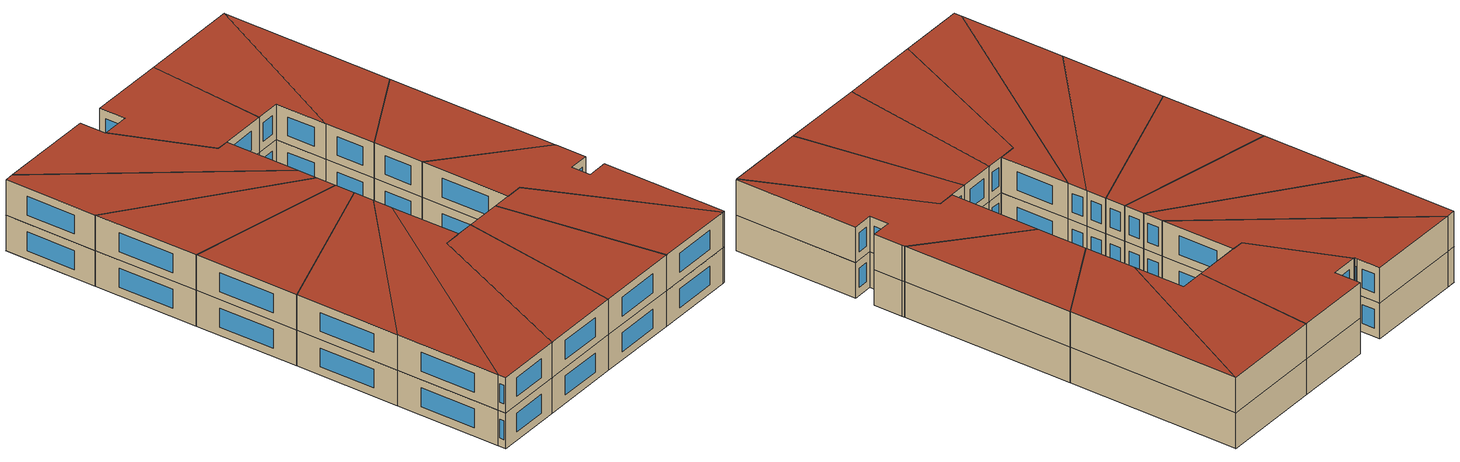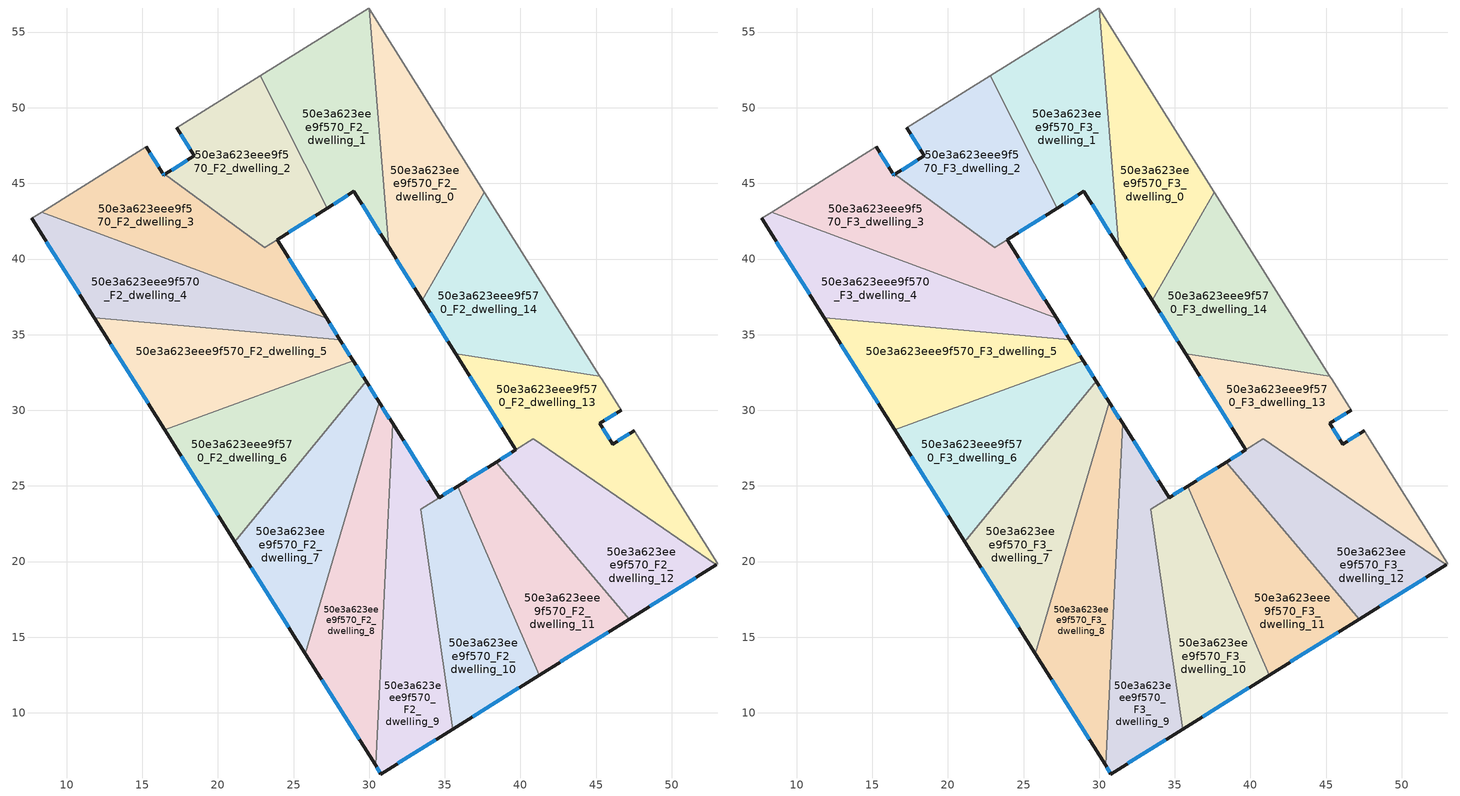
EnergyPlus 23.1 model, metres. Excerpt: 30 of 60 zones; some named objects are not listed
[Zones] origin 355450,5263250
50e3a623eee9f570_F2_dwelling_0
 floor to 50e3a623eee9f570_F1_dwelling_0 (EU_floor_Construction): 29.99,56.55 37.61,44.41 33.5,37.28 31.27,40.82 z6
 wall outside (EU_wall_Construction): 31.27,40.82 33.5,37.28 z6:9
 wall adiabatic (EU_wall_Construction): 37.61,44.41 29.99,56.55 z6:9
 wall to 50e3a623eee9f570_F2_dwelling_1 (EU_wall_Construction): 29.99,56.55 31.27,40.82 z6:9
 wall to 50e3a623eee9f570_F2_dwelling_14 (EU_wall_Construction): 33.5,37.28 37.61,44.41 z6:9
 window (EU_Window_Construction): 31.8,39.99 32.98,38.11 z6.7:8.3
50e3a623eee9f570_F2_dwelling_1
 floor to 50e3a623eee9f570_F1_dwelling_1 (EU_floor_Construction): 29.99,56.55 31.27,40.82 28.99,44.46 27.22,43.36 22.78,52.11 29.96,56.59 z6
 wall outside (EU_wall_Construction): 27.22,43.36 28.99,44.46 31.27,40.82 z6:9
 wall adiabatic (EU_wall_Construction): 29.99,56.55 29.96,56.59 22.78,52.11 z6:9
 wall to 50e3a623eee9f570_F2_dwelling_2 (EU_wall_Construction): 22.78,52.11 27.22,43.36 z6:9
 window (EU_Window_Construction): 29.52,43.61 30.74,41.68 / 27.64,43.62 28.57,44.2 z6.7:8.3
50e3a623eee9f570_F2_dwelling_10
 floor to 50e3a623eee9f570_F1_dwelling_10 (EU_floor_Construction): 35.84,24.99 41.25,12.49 35.51,8.91 33.39,23.46 z6
 wall outside (EU_wall_Construction): 35.51,8.91 41.25,12.49 / 35.84,24.99 34.62,24.23 z6:9
 wall to 50e3a623eee9f570_F2_dwelling_11 (EU_wall_Construction): 41.25,12.49 35.84,24.99 z6:9
 wall to 50e3a623eee9f570_F2_dwelling_9 (EU_wall_Construction): 34.62,24.23 33.39,23.46 35.51,8.91 z6:9
 window (EU_Window_Construction): 36.86,9.75 39.9,11.65 / 35.56,24.81 34.91,24.41 z6.7:8.3
50e3a623eee9f570_F2_dwelling_11
 floor to 50e3a623eee9f570_F1_dwelling_11 (EU_floor_Construction): 38.39,26.58 47.19,16.2 41.25,12.49 35.84,24.99 z6
 wall outside (EU_wall_Construction): 38.39,26.58 35.84,24.99 / 41.25,12.49 47.19,16.2 z6:9
 wall to 50e3a623eee9f570_F2_dwelling_12 (EU_wall_Construction): 47.19,16.2 38.39,26.58 z6:9
 window (EU_Window_Construction): 37.79,26.21 36.44,25.37 / 42.64,13.36 45.79,15.33 z6.7:8.3
50e3a623eee9f570_F2_dwelling_12
 floor to 50e3a623eee9f570_F1_dwelling_12 (EU_floor_Construction): 52.94,19.79 47.19,16.2 38.39,26.58 40.85,28.11 z6
 wall outside (EU_wall_Construction): 47.19,16.2 52.94,19.79 / 39.7,27.4 38.39,26.58 z6:9
 wall to 50e3a623eee9f570_F2_dwelling_13 (EU_wall_Construction): 52.95,19.79 40.85,28.11 39.7,27.4 z6:9
 window (EU_Window_Construction): 48.54,17.04 51.59,18.94 / 39.39,27.2 38.7,26.77 z6.7:8.3
50e3a623eee9f570_F2_dwelling_13
 floor to 50e3a623eee9f570_F1_dwelling_13 (EU_floor_Construction): 46.65,30.01 45.23,29.13 46.09,27.76 47.51,28.65 53.04,19.85 52.95,19.79 40.85,28.11 39.7,27.4 35.72,33.74 45.24,32.26 45.39,32.01 z6
 wall outside (EU_wall_Construction): 35.72,33.74 39.7,27.4 / 47.51,28.65 46.09,27.76 45.23,29.13 46.65,30.01 z6:9
 wall adiabatic (EU_wall_Construction): 46.65,30.01 45.39,32.01 45.24,32.26 / 52.95,19.79 53.04,19.85 47.51,28.65 z6:9
 wall to 50e3a623eee9f570_F2_dwelling_14 (EU_wall_Construction): 45.24,32.26 35.72,33.74 z6:9
 window (EU_Window_Construction): 36.66,32.25 38.77,28.89 / 45.56,29.34 46.32,29.81 / 45.88,28.08 45.43,28.81 / 47.17,28.44 46.42,27.97 z6.7:8.3
50e3a623eee9f570_F2_dwelling_14
 floor to 50e3a623eee9f570_F1_dwelling_14 (EU_floor_Construction): 37.61,44.41 45.24,32.26 35.72,33.74 33.5,37.28 z6
 wall outside (EU_wall_Construction): 33.5,37.28 35.72,33.74 z6:9
 wall adiabatic (EU_wall_Construction): 45.24,32.26 37.61,44.41 z6:9
 window (EU_Window_Construction): 34.02,36.45 35.2,34.57 z6.7:8.3
50e3a623eee9f570_F2_dwelling_2
 floor to 50e3a623eee9f570_F1_dwelling_2 (EU_floor_Construction): 22.78,52.11 27.22,43.36 23.06,40.76 16.48,45.59 18.44,46.81 17.27,48.68 z6
 wall outside (EU_wall_Construction): 17.27,48.68 18.45,46.81 16.48,45.59 / 23.91,41.29 27.22,43.36 z6:9
 wall adiabatic (EU_wall_Construction): 22.78,52.11 17.27,48.68 z6:9
 wall to 50e3a623eee9f570_F2_dwelling_3 (EU_wall_Construction): 16.48,45.59 23.06,40.76 23.91,41.29 z6:9
 window (EU_Window_Construction): 17.98,46.53 16.94,45.88 / 17.55,48.24 18.17,47.25 / 24.69,41.77 26.45,42.87 z6.7:8.3
50e3a623eee9f570_F2_dwelling_3
 floor to 50e3a623eee9f570_F1_dwelling_3 (EU_floor_Construction): 23.91,41.29 27.18,36.07 8.35,43.1 15.25,47.42 16.33,45.7 16.42,45.55 16.48,45.59 23.06,40.76 z6
 wall outside (EU_wall_Construction): 16.48,45.59 16.42,45.55 16.33,45.7 15.25,47.42 / 27.18,36.07 23.91,41.29 z6:9
 wall adiabatic (EU_wall_Construction): 15.25,47.42 8.35,43.1 z6:9
 wall to 50e3a623eee9f570_F2_dwelling_4 (EU_wall_Construction): 8.35,43.1 27.18,36.07 z6:9
 window (EU_Window_Construction): 16.08,46.1 15.5,47.01 / 16.4,45.59 16.35,45.66 / 16.47,45.58 16.44,45.56 / 26.41,37.29 24.68,40.06 z6.7:8.3
50e3a623eee9f570_F2_dwelling_4
 floor to 50e3a623eee9f570_F1_dwelling_4 (EU_floor_Construction): 27.18,36.07 28.06,34.68 11.82,36.11 7.69,42.69 8.35,43.1 z6
 wall outside (EU_wall_Construction): 28.06,34.68 27.18,36.07 / 7.69,42.69 11.82,36.11 z6:9
 wall adiabatic (EU_wall_Construction): 8.35,43.1 7.69,42.69 z6:9
 wall to 50e3a623eee9f570_F2_dwelling_5 (EU_wall_Construction): 11.82,36.11 28.06,34.68 z6:9
 window (EU_Window_Construction): 27.85,35 27.39,35.74 / 8.66,41.14 10.85,37.66 z6.7:8.3
50e3a623eee9f570_F2_dwelling_5
 floor to 50e3a623eee9f570_F1_dwelling_5 (EU_floor_Construction): 28.06,34.68 28.93,33.29 16.47,28.71 11.82,36.11 z6
 wall outside (EU_wall_Construction): 28.93,33.29 28.06,34.68 / 11.82,36.11 16.47,28.71 z6:9
 wall to 50e3a623eee9f570_F2_dwelling_6 (EU_wall_Construction): 16.47,28.71 28.93,33.29 z6:9
 window (EU_Window_Construction): 28.73,33.62 28.26,34.35 / 12.91,34.37 15.38,30.45 z6.7:8.3
50e3a623eee9f570_F2_dwelling_6
 floor to 50e3a623eee9f570_F1_dwelling_6 (EU_floor_Construction): 28.93,33.29 29.8,31.9 21.12,21.32 16.47,28.71 z6
 wall outside (EU_wall_Construction): 29.8,31.9 28.93,33.29 / 16.47,28.71 21.12,21.32 z6:9
 wall to 50e3a623eee9f570_F2_dwelling_7 (EU_wall_Construction): 21.12,21.32 29.8,31.9 z6:9
 window (EU_Window_Construction): 29.6,32.23 29.13,32.96 / 17.56,26.98 20.03,23.05 z6.7:8.3
50e3a623eee9f570_F2_dwelling_7
 floor to 50e3a623eee9f570_F1_dwelling_7 (EU_floor_Construction): 29.8,31.9 30.67,30.52 25.77,13.92 21.12,21.32 z6
 wall outside (EU_wall_Construction): 30.67,30.52 29.8,31.9 / 21.12,21.32 25.77,13.92 z6:9
 wall to 50e3a623eee9f570_F2_dwelling_8 (EU_wall_Construction): 25.77,13.92 30.67,30.52 z6:9
 window (EU_Window_Construction): 30.47,30.84 30.01,31.58 / 22.21,19.58 24.68,15.65 z6.7:8.3
50e3a623eee9f570_F2_dwelling_8
 floor to 50e3a623eee9f570_F1_dwelling_8 (EU_floor_Construction): 30.67,30.52 31.54,29.13 30.42,6.52 25.77,13.92 z6
 wall outside (EU_wall_Construction): 31.54,29.13 30.67,30.52 / 25.77,13.92 30.42,6.52 z6:9
 wall to 50e3a623eee9f570_F2_dwelling_9 (EU_wall_Construction): 30.42,6.52 31.54,29.13 z6:9
 window (EU_Window_Construction): 31.34,29.45 30.88,30.19 / 26.86,12.18 29.33,8.26 z6.7:8.3
50e3a623eee9f570_F2_dwelling_9
 floor to 50e3a623eee9f570_F1_dwelling_9 (EU_floor_Construction): 31.54,29.13 34.62,24.23 33.39,23.46 35.51,8.91 30.77,5.96 30.42,6.52 z6
 wall outside (EU_wall_Construction): 34.62,24.23 31.54,29.13 / 30.42,6.52 30.77,5.96 35.51,8.91 z6:9
 window (EU_Window_Construction): 33.9,25.38 32.27,27.98 / 31.89,6.65 34.4,8.22 / 30.5,6.39 30.69,6.09 z6.7:8.3
50e3a623eee9f570_F3_dwelling_0
 floor to 50e3a623eee9f570_F2_dwelling_0 (EU_floor_Construction): 29.99,56.55 37.61,44.41 33.5,37.28 31.27,40.82 z9
 wall outside (EU_wall_Construction): 31.27,40.82 33.5,37.28 z9:12
 wall adiabatic (EU_wall_Construction): 37.61,44.41 29.99,56.55 z9:12
 wall to 50e3a623eee9f570_F3_dwelling_1 (EU_wall_Construction): 29.99,56.55 31.27,40.82 z9:12
 wall to 50e3a623eee9f570_F3_dwelling_14 (EU_wall_Construction): 33.5,37.28 37.61,44.41 z9:12
 window (EU_Window_Construction): 31.8,39.99 32.98,38.11 z9.7:11.3
 roof outside (EU_roof_Construction): 33.5,37.28 37.61,44.41 29.99,56.55 31.27,40.82 z12
50e3a623eee9f570_F3_dwelling_1
 floor to 50e3a623eee9f570_F2_dwelling_1 (EU_floor_Construction): 29.99,56.55 31.27,40.82 28.99,44.46 27.22,43.36 22.78,52.11 29.96,56.59 z9
 wall outside (EU_wall_Construction): 27.22,43.36 28.99,44.46 31.27,40.82 z9:12
 wall adiabatic (EU_wall_Construction): 29.99,56.55 29.96,56.59 22.78,52.11 z9:12
 wall to 50e3a623eee9f570_F3_dwelling_2 (EU_wall_Construction): 22.78,52.11 27.22,43.36 z9:12
 window (EU_Window_Construction): 29.52,43.61 30.74,41.68 / 27.64,43.62 28.57,44.2 z9.7:11.3
 roof outside (EU_roof_Construction): 31.27,40.82 29.99,56.55 29.96,56.59 22.78,52.11 27.22,43.36 28.99,44.46 z12
50e3a623eee9f570_F3_dwelling_10
 floor to 50e3a623eee9f570_F2_dwelling_10 (EU_floor_Construction): 35.84,24.99 41.25,12.49 35.51,8.91 33.39,23.46 z9
 wall outside (EU_wall_Construction): 35.51,8.91 41.25,12.49 / 35.84,24.99 34.62,24.23 z9:12
 wall to 50e3a623eee9f570_F3_dwelling_11 (EU_wall_Construction): 41.25,12.49 35.84,24.99 z9:12
 wall to 50e3a623eee9f570_F3_dwelling_9 (EU_wall_Construction): 34.62,24.23 33.39,23.46 35.51,8.91 z9:12
 window (EU_Window_Construction): 36.86,9.75 39.9,11.65 / 35.56,24.81 34.91,24.41 z9.7:11.3
 roof outside (EU_roof_Construction): 41.25,12.49 35.84,24.99 33.39,23.46 35.51,8.91 z12
50e3a623eee9f570_F3_dwelling_11
 floor to 50e3a623eee9f570_F2_dwelling_11 (EU_floor_Construction): 38.39,26.58 47.19,16.2 41.25,12.49 35.84,24.99 z9
 wall outside (EU_wall_Construction): 38.39,26.58 35.84,24.99 / 41.25,12.49 47.19,16.2 z9:12
 wall to 50e3a623eee9f570_F3_dwelling_12 (EU_wall_Construction): 47.19,16.2 38.39,26.58 z9:12
 window (EU_Window_Construction): 37.79,26.21 36.44,25.37 / 42.64,13.36 45.79,15.33 z9.7:11.3
 roof outside (EU_roof_Construction): 47.19,16.2 38.39,26.58 35.84,24.99 41.25,12.49 z12
50e3a623eee9f570_F3_dwelling_12
 floor to 50e3a623eee9f570_F2_dwelling_12 (EU_floor_Construction): 52.94,19.79 47.19,16.2 38.39,26.58 40.85,28.11 z9
 wall outside (EU_wall_Construction): 47.19,16.2 52.94,19.79 / 39.7,27.4 38.39,26.58 z9:12
 wall to 50e3a623eee9f570_F3_dwelling_13 (EU_wall_Construction): 52.95,19.79 40.85,28.11 39.7,27.4 z9:12
 window (EU_Window_Construction): 48.54,17.04 51.59,18.94 / 39.39,27.2 38.7,26.77 z9.7:11.3
 roof outside (EU_roof_Construction): 52.94,19.79 40.85,28.11 38.39,26.58 47.19,16.2 z12
50e3a623eee9f570_F3_dwelling_13
 floor to 50e3a623eee9f570_F2_dwelling_13 (EU_floor_Construction): 46.65,30.01 45.23,29.13 46.09,27.76 47.51,28.65 53.04,19.85 52.95,19.79 40.85,28.11 39.7,27.4 35.72,33.74 45.24,32.26 45.39,32.01 z9
 wall outside (EU_wall_Construction): 35.72,33.74 39.7,27.4 / 47.51,28.65 46.09,27.76 45.23,29.13 46.65,30.01 z9:12
 wall adiabatic (EU_wall_Construction): 46.65,30.01 45.39,32.01 45.24,32.26 / 52.95,19.79 53.04,19.85 47.51,28.65 z9:12
 wall to 50e3a623eee9f570_F3_dwelling_14 (EU_wall_Construction): 45.24,32.26 35.72,33.74 z9:12
 window (EU_Window_Construction): 36.66,32.25 38.77,28.89 / 45.56,29.34 46.32,29.81 / 45.88,28.08 45.43,28.81 / 47.17,28.44 46.42,27.97 z9.7:11.3
 roof outside (EU_roof_Construction): 53.04,19.85 47.51,28.65 46.09,27.76 45.23,29.13 46.65,30.01 45.39,32.01 45.24,32.26 35.72,33.74 39.7,27.4 40.85,28.11 52.95,19.79 z12
50e3a623eee9f570_F3_dwelling_14
 floor to 50e3a623eee9f570_F2_dwelling_14 (EU_floor_Construction): 37.61,44.41 45.24,32.26 35.72,33.74 33.5,37.28 z9
 wall outside (EU_wall_Construction): 33.5,37.28 35.72,33.74 z9:12
 wall adiabatic (EU_wall_Construction): 45.24,32.26 37.61,44.41 z9:12
 window (EU_Window_Construction): 34.02,36.45 35.2,34.57 z9.7:11.3
 roof outside (EU_roof_Construction): 45.24,32.26 37.61,44.41 33.5,37.28 35.72,33.74 z12
50e3a623eee9f570_F3_dwelling_2
 floor to 50e3a623eee9f570_F2_dwelling_2 (EU_floor_Construction): 22.78,52.11 27.22,43.36 23.06,40.76 16.48,45.59 18.44,46.81 17.27,48.68 z9
 wall outside (EU_wall_Construction): 17.27,48.68 18.45,46.81 16.48,45.59 / 23.91,41.29 27.22,43.36 z9:12
 wall adiabatic (EU_wall_Construction): 22.78,52.11 17.27,48.68 z9:12
 wall to 50e3a623eee9f570_F3_dwelling_3 (EU_wall_Construction): 16.48,45.59 23.06,40.76 23.91,41.29 z9:12
 window (EU_Window_Construction): 17.98,46.53 16.94,45.88 / 17.55,48.24 18.17,47.25 / 24.69,41.77 26.45,42.87 z9.7:11.3
 roof outside (EU_roof_Construction): 27.22,43.36 22.78,52.11 17.27,48.68 18.45,46.81 16.48,45.59 23.06,40.76 z12
50e3a623eee9f570_F3_dwelling_3
 floor to 50e3a623eee9f570_F2_dwelling_3 (EU_floor_Construction): 23.91,41.29 27.18,36.07 8.35,43.1 15.25,47.42 16.33,45.7 16.42,45.55 16.48,45.59 23.06,40.76 z9
 wall outside (EU_wall_Construction): 16.48,45.59 16.42,45.55 16.33,45.7 15.25,47.42 / 27.18,36.07 23.91,41.29 z9:12
 wall adiabatic (EU_wall_Construction): 15.25,47.42 8.35,43.1 z9:12
 wall to 50e3a623eee9f570_F3_dwelling_4 (EU_wall_Construction): 8.35,43.1 27.18,36.07 z9:12
 window (EU_Window_Construction): 16.08,46.1 15.5,47.01 / 16.4,45.59 16.35,45.66 / 16.47,45.58 16.44,45.56 / 26.41,37.29 24.68,40.06 z9.7:11.3
 roof outside (EU_roof_Construction): 27.18,36.07 23.91,41.29 23.06,40.76 16.48,45.59 16.42,45.55 16.33,45.7 15.25,47.42 8.35,43.1 z12
50e3a623eee9f570_F3_dwelling_4
 floor to 50e3a623eee9f570_F2_dwelling_4 (EU_floor_Construction): 27.18,36.07 28.06,34.68 11.82,36.11 7.69,42.69 8.35,43.1 z9
 wall outside (EU_wall_Construction): 28.06,34.68 27.18,36.07 / 7.69,42.69 11.82,36.11 z9:12
 wall adiabatic (EU_wall_Construction): 8.35,43.1 7.69,42.69 z9:12
 wall to 50e3a623eee9f570_F3_dwelling_5 (EU_wall_Construction): 11.82,36.11 28.06,34.68 z9:12
 window (EU_Window_Construction): 27.85,35 27.39,35.74 / 8.66,41.14 10.85,37.66 z9.7:11.3
 roof outside (EU_roof_Construction): 28.06,34.68 27.18,36.07 8.35,43.1 7.69,42.69 11.82,36.11 z12
50e3a623eee9f570_F3_dwelling_5
 floor to 50e3a623eee9f570_F2_dwelling_5 (EU_floor_Construction): 28.06,34.68 28.93,33.29 16.47,28.71 11.82,36.11 z9
 wall outside (EU_wall_Construction): 28.93,33.29 28.06,34.68 / 11.82,36.11 16.47,28.71 z9:12
 wall to 50e3a623eee9f570_F3_dwelling_6 (EU_wall_Construction): 16.47,28.71 28.93,33.29 z9:12
 window (EU_Window_Construction): 28.73,33.62 28.26,34.35 / 12.91,34.37 15.38,30.45 z9.7:11.3
 roof outside (EU_roof_Construction): 28.93,33.29 28.06,34.68 11.82,36.11 16.47,28.71 z12
50e3a623eee9f570_F3_dwelling_6
 floor to 50e3a623eee9f570_F2_dwelling_6 (EU_floor_Construction): 28.93,33.29 29.8,31.9 21.12,21.32 16.47,28.71 z9
 wall outside (EU_wall_Construction): 29.8,31.9 28.93,33.29 / 16.47,28.71 21.12,21.32 z9:12
 wall to 50e3a623eee9f570_F3_dwelling_7 (EU_wall_Construction): 21.12,21.32 29.8,31.9 z9:12
 window (EU_Window_Construction): 29.6,32.23 29.13,32.96 / 17.56,26.98 20.03,23.05 z9.7:11.3
 roof outside (EU_roof_Construction): 21.12,21.32 29.8,31.9 28.93,33.29 16.47,28.71 z12
50e3a623eee9f570_F3_dwelling_7
 floor to 50e3a623eee9f570_F2_dwelling_7 (EU_floor_Construction): 29.8,31.9 30.67,30.52 25.77,13.92 21.12,21.32 z9
 wall outside (EU_wall_Construction): 30.67,30.52 29.8,31.9 / 21.12,21.32 25.77,13.92 z9:12
 wall to 50e3a623eee9f570_F3_dwelling_8 (EU_wall_Construction): 25.77,13.92 30.67,30.52 z9:12
 window (EU_Window_Construction): 30.47,30.84 30.01,31.58 / 22.21,19.58 24.68,15.65 z9.7:11.3
 roof outside (EU_roof_Construction): 25.77,13.92 30.67,30.52 29.8,31.9 21.12,21.32 z12
50e3a623eee9f570_F3_dwelling_8
 floor to 50e3a623eee9f570_F2_dwelling_8 (EU_floor_Construction): 30.67,30.52 31.54,29.13 30.42,6.52 25.77,13.92 z9
 wall outside (EU_wall_Construction): 31.54,29.13 30.67,30.52 / 25.77,13.92 30.42,6.52 z9:12
 wall to 50e3a623eee9f570_F3_dwelling_9 (EU_wall_Construction): 30.42,6.52 31.54,29.13 z9:12
 window (EU_Window_Construction): 31.34,29.45 30.88,30.19 / 26.86,12.18 29.33,8.26 z9.7:11.3
 roof outside (EU_roof_Construction): 30.42,6.52 31.54,29.13 30.67,30.52 25.77,13.92 z12
50e3a623eee9f570_F3_dwelling_9
 floor to 50e3a623eee9f570_F2_dwelling_9 (EU_floor_Construction): 31.54,29.13 34.62,24.23 33.39,23.46 35.51,8.91 30.77,5.96 30.42,6.52 z9
 wall outside (EU_wall_Construction): 34.62,24.23 31.54,29.13 / 30.42,6.52 30.77,5.96 35.51,8.91 z9:12
 window (EU_Window_Construction): 33.9,25.38 32.27,27.98 / 31.89,6.65 34.4,8.22 / 30.5,6.39 30.69,6.09 z9.7:11.3
 roof outside (EU_roof_Construction): 35.51,8.91 33.39,23.46 34.62,24.23 31.54,29.13 30.42,6.52 30.77,5.96 z12
[Building]
EU S2 Campaign: North Axis=0; Terrain=City; Solar Distribution=FullExterior
[Site:Location]
Budapest.Ferenc.Liszt.Intl.AP: Latitude=47.437; Longitude=19.256; Time Zone=1; Elevation=185
[SizingPeriod:WeatherFileDays]
AnnualSizingPeriod: Begin Month=1; Begin Day of Month=1; End Month=12; End Day of Month=31; Day of Week for Start Day=Monday; Use Weather File Daylight Saving Period=No; Use Weather File Rain and Snow Indicators=No
[MATERIAL]
EU_InternalMass_Material: Roughness=MediumRough; Thickness=0.1; Conductivity=1; Density=1800; Specific Heat=900; Thermal Absorptance=0.9; Solar Absorptance=0.7; Visible Absorptance=0.7
[MATERIAL:NOMASS] Roughness=MediumRough; Thermal Absorptance=0.9; Solar Absorptance=0.7; Visible Absorptance=0.7
Name | Thermal Resistance
EU_wall_NoMass | 0.832559
EU_roof_NoMass | 1.39638
EU_floor_NoMass | 0.872794
[WINDOWMATERIAL:SIMPLEGLAZINGSYSTEM]
EU_Window_SimpleGlazing: UFactor=2.79869; Solar Heat Gain Coefficient=0.75; Visible Transmittance=0.75
[CONSTRUCTION]
EU_wall_Construction: EU_wall_NoMass
EU_roof_Construction: EU_roof_NoMass
EU_floor_Construction: EU_floor_NoMass
EU_Window_Construction: EU_Window_SimpleGlazing
EU_InternalMass_Construction: EU_InternalMass_Material
[ZONE] Type=1; Multiplier=1; Ceiling Height=autocalculate; Floor Area=autocalculate; Part of Total Floor Area=Yes
Name | Volume
50e3a623eee9f570_F2_dwelling_0; 50e3a623eee9f570_F3_dwelling_0 | 202.066
50e3a623eee9f570_F2_dwelling_1; 50e3a623eee9f570_F3_dwelling_1 | 202.046
50e3a623eee9f570_F2_dwelling_10; 50e3a623eee9f570_F3_dwelling_10 | 194.903
50e3a623eee9f570_F2_dwelling_11; 50e3a623eee9f570_F3_dwelling_11 | 202.09
50e3a623eee9f570_F2_dwelling_12; 50e3a623eee9f570_F3_dwelling_12 | 195.511
50e3a623eee9f570_F2_dwelling_13; 50e3a623eee9f570_F3_dwelling_13 | 208.467
50e3a623eee9f570_F2_dwelling_14; 50e3a623eee9f570_F3_dwelling_14 | 202.097
50e3a623eee9f570_F2_dwelling_2; 50e3a623eee9f570_F3_dwelling_2 | 195.82
50e3a623eee9f570_F2_dwelling_3; 50e3a623eee9f570_F3_dwelling_3 | 208.277
50e3a623eee9f570_F2_dwelling_4; 50e3a623eee9f570_F3_dwelling_4 | 202.019
50e3a623eee9f570_F2_dwelling_5; 50e3a623eee9f570_F3_dwelling_5 | 202.057
50e3a623eee9f570_F2_dwelling_6; 50e3a623eee9f570_F3_dwelling_6 | 202.069
50e3a623eee9f570_F2_dwelling_7; 50e3a623eee9f570_F3_dwelling_7 | 202.055
50e3a623eee9f570_F2_dwelling_8; 50e3a623eee9f570_F3_dwelling_8 | 202.087
50e3a623eee9f570_F2_dwelling_9; 50e3a623eee9f570_F3_dwelling_9 | 209.205
[INTERNALMASS] Construction=EU_InternalMass_Construction
Name | Zone or ZoneList | Surface Area
50e3a623eee9f570_F2_dwelling_0_EU_InternalMass | 50e3a623eee9f570_F2_dwelling_0 | 67.3552
50e3a623eee9f570_F2_dwelling_1_EU_InternalMass | 50e3a623eee9f570_F2_dwelling_1 | 67.3489
50e3a623eee9f570_F2_dwelling_2_EU_InternalMass | 50e3a623eee9f570_F2_dwelling_2 | 65.2851
50e3a623eee9f570_F2_dwelling_3_EU_InternalMass | 50e3a623eee9f570_F2_dwelling_3 | 69.4268
50e3a623eee9f570_F2_dwelling_4_EU_InternalMass | 50e3a623eee9f570_F2_dwelling_4 | 67.3397
50e3a623eee9f570_F2_dwelling_5_EU_InternalMass | 50e3a623eee9f570_F2_dwelling_5 | 67.3524
50e3a623eee9f570_F2_dwelling_6_EU_InternalMass | 50e3a623eee9f570_F2_dwelling_6 | 67.3564
50e3a623eee9f570_F2_dwelling_7_EU_InternalMass | 50e3a623eee9f570_F2_dwelling_7 | 67.3519
50e3a623eee9f570_F2_dwelling_8_EU_InternalMass | 50e3a623eee9f570_F2_dwelling_8 | 67.3624
50e3a623eee9f570_F2_dwelling_9_EU_InternalMass | 50e3a623eee9f570_F2_dwelling_9 | 69.7368
50e3a623eee9f570_F2_dwelling_10_EU_InternalMass | 50e3a623eee9f570_F2_dwelling_10 | 64.9738
50e3a623eee9f570_F2_dwelling_11_EU_InternalMass | 50e3a623eee9f570_F2_dwelling_11 | 67.3634
50e3a623eee9f570_F2_dwelling_12_EU_InternalMass | 50e3a623eee9f570_F2_dwelling_12 | 65.2091
50e3a623eee9f570_F2_dwelling_13_EU_InternalMass | 50e3a623eee9f570_F2_dwelling_13 | 69.4861
50e3a623eee9f570_F2_dwelling_14_EU_InternalMass | 50e3a623eee9f570_F2_dwelling_14 | 67.3657
50e3a623eee9f570_F3_dwelling_0_EU_InternalMass | 50e3a623eee9f570_F3_dwelling_0 | 67.3552
50e3a623eee9f570_F3_dwelling_1_EU_InternalMass | 50e3a623eee9f570_F3_dwelling_1 | 67.3489
50e3a623eee9f570_F3_dwelling_2_EU_InternalMass | 50e3a623eee9f570_F3_dwelling_2 | 65.2851
50e3a623eee9f570_F3_dwelling_3_EU_InternalMass | 50e3a623eee9f570_F3_dwelling_3 | 69.4268
50e3a623eee9f570_F3_dwelling_4_EU_InternalMass | 50e3a623eee9f570_F3_dwelling_4 | 67.3397
50e3a623eee9f570_F3_dwelling_5_EU_InternalMass | 50e3a623eee9f570_F3_dwelling_5 | 67.3524
50e3a623eee9f570_F3_dwelling_6_EU_InternalMass | 50e3a623eee9f570_F3_dwelling_6 | 67.3564
50e3a623eee9f570_F3_dwelling_7_EU_InternalMass | 50e3a623eee9f570_F3_dwelling_7 | 67.3519
50e3a623eee9f570_F3_dwelling_8_EU_InternalMass | 50e3a623eee9f570_F3_dwelling_8 | 67.3624
50e3a623eee9f570_F3_dwelling_9_EU_InternalMass | 50e3a623eee9f570_F3_dwelling_9 | 69.7368
50e3a623eee9f570_F3_dwelling_10_EU_InternalMass | 50e3a623eee9f570_F3_dwelling_10 | 64.9738
50e3a623eee9f570_F3_dwelling_11_EU_InternalMass | 50e3a623eee9f570_F3_dwelling_11 | 67.3634
50e3a623eee9f570_F3_dwelling_12_EU_InternalMass | 50e3a623eee9f570_F3_dwelling_12 | 65.2091
50e3a623eee9f570_F3_dwelling_13_EU_InternalMass | 50e3a623eee9f570_F3_dwelling_13 | 69.4861
50e3a623eee9f570_F3_dwelling_14_EU_InternalMass | 50e3a623eee9f570_F3_dwelling_14 | 67.3657
[OTHEREQUIPMENT] Fuel Type=Electricity; Design Level Calculation Method=Watts/Area; Power per Zone Floor Area=1; Fraction Latent=0; Fraction Radiant=0; Fraction Lost=0; Carbon Dioxide Generation Rate=0; EndUse Subcategory=EU_Step8_InternalGains
Name | Zone or ZoneList or Space or SpaceList | Schedule
EU_Step8_InternalGain_50e3a623eee9f570_F2_dwelling_0_f000 | 50e3a623eee9f570_F2_dwelling_0 | EU_Step8_GainSchedule_50e3a623eee9f570_F2_dwelling_0_f000
EU_Step8_InternalGain_50e3a623eee9f570_F2_dwelling_1_f000 | 50e3a623eee9f570_F2_dwelling_1 | EU_Step8_GainSchedule_50e3a623eee9f570_F2_dwelling_1_f000
EU_Step8_InternalGain_50e3a623eee9f570_F2_dwelling_2_f000 | 50e3a623eee9f570_F2_dwelling_2 | EU_Step8_GainSchedule_50e3a623eee9f570_F2_dwelling_2_f000
EU_Step8_InternalGain_50e3a623eee9f570_F2_dwelling_3_f000 | 50e3a623eee9f570_F2_dwelling_3 | EU_Step8_GainSchedule_50e3a623eee9f570_F2_dwelling_3_f000
EU_Step8_InternalGain_50e3a623eee9f570_F2_dwelling_4_f000 | 50e3a623eee9f570_F2_dwelling_4 | EU_Step8_GainSchedule_50e3a623eee9f570_F2_dwelling_4_f000
EU_Step8_InternalGain_50e3a623eee9f570_F2_dwelling_5_f000 | 50e3a623eee9f570_F2_dwelling_5 | EU_Step8_GainSchedule_50e3a623eee9f570_F2_dwelling_5_f000
EU_Step8_InternalGain_50e3a623eee9f570_F2_dwelling_6_f000 | 50e3a623eee9f570_F2_dwelling_6 | EU_Step8_GainSchedule_50e3a623eee9f570_F2_dwelling_6_f000
EU_Step8_InternalGain_50e3a623eee9f570_F2_dwelling_7_f000 | 50e3a623eee9f570_F2_dwelling_7 | EU_Step8_GainSchedule_50e3a623eee9f570_F2_dwelling_7_f000
EU_Step8_InternalGain_50e3a623eee9f570_F2_dwelling_8_f000 | 50e3a623eee9f570_F2_dwelling_8 | EU_Step8_GainSchedule_50e3a623eee9f570_F2_dwelling_8_f000
EU_Step8_InternalGain_50e3a623eee9f570_F2_dwelling_9_f000 | 50e3a623eee9f570_F2_dwelling_9 | EU_Step8_GainSchedule_50e3a623eee9f570_F2_dwelling_9_f000
EU_Step8_InternalGain_50e3a623eee9f570_F2_dwelling_10_f000 | 50e3a623eee9f570_F2_dwelling_10 | EU_Step8_GainSchedule_50e3a623eee9f570_F2_dwelling_10_f000
EU_Step8_InternalGain_50e3a623eee9f570_F2_dwelling_11_f000 | 50e3a623eee9f570_F2_dwelling_11 | EU_Step8_GainSchedule_50e3a623eee9f570_F2_dwelling_11_f000
EU_Step8_InternalGain_50e3a623eee9f570_F2_dwelling_12_f000 | 50e3a623eee9f570_F2_dwelling_12 | EU_Step8_GainSchedule_50e3a623eee9f570_F2_dwelling_12_f000
EU_Step8_InternalGain_50e3a623eee9f570_F2_dwelling_13_f000 | 50e3a623eee9f570_F2_dwelling_13 | EU_Step8_GainSchedule_50e3a623eee9f570_F2_dwelling_13_f000
EU_Step8_InternalGain_50e3a623eee9f570_F2_dwelling_14_f000 | 50e3a623eee9f570_F2_dwelling_14 | EU_Step8_GainSchedule_50e3a623eee9f570_F2_dwelling_14_f000
EU_Step8_InternalGain_50e3a623eee9f570_F3_dwelling_0_f000 | 50e3a623eee9f570_F3_dwelling_0 | EU_Step8_GainSchedule_50e3a623eee9f570_F3_dwelling_0_f000
EU_Step8_InternalGain_50e3a623eee9f570_F3_dwelling_1_f000 | 50e3a623eee9f570_F3_dwelling_1 | EU_Step8_GainSchedule_50e3a623eee9f570_F3_dwelling_1_f000
EU_Step8_InternalGain_50e3a623eee9f570_F3_dwelling_2_f000 | 50e3a623eee9f570_F3_dwelling_2 | EU_Step8_GainSchedule_50e3a623eee9f570_F3_dwelling_2_f000
EU_Step8_InternalGain_50e3a623eee9f570_F3_dwelling_3_f000 | 50e3a623eee9f570_F3_dwelling_3 | EU_Step8_GainSchedule_50e3a623eee9f570_F3_dwelling_3_f000
EU_Step8_InternalGain_50e3a623eee9f570_F3_dwelling_4_f000 | 50e3a623eee9f570_F3_dwelling_4 | EU_Step8_GainSchedule_50e3a623eee9f570_F3_dwelling_4_f000
EU_Step8_InternalGain_50e3a623eee9f570_F3_dwelling_5_f000 | 50e3a623eee9f570_F3_dwelling_5 | EU_Step8_GainSchedule_50e3a623eee9f570_F3_dwelling_5_f000
EU_Step8_InternalGain_50e3a623eee9f570_F3_dwelling_6_f000 | 50e3a623eee9f570_F3_dwelling_6 | EU_Step8_GainSchedule_50e3a623eee9f570_F3_dwelling_6_f000
EU_Step8_InternalGain_50e3a623eee9f570_F3_dwelling_7_f000 | 50e3a623eee9f570_F3_dwelling_7 | EU_Step8_GainSchedule_50e3a623eee9f570_F3_dwelling_7_f000
EU_Step8_InternalGain_50e3a623eee9f570_F3_dwelling_8_f000 | 50e3a623eee9f570_F3_dwelling_8 | EU_Step8_GainSchedule_50e3a623eee9f570_F3_dwelling_8_f000
EU_Step8_InternalGain_50e3a623eee9f570_F3_dwelling_9_f000 | 50e3a623eee9f570_F3_dwelling_9 | EU_Step8_GainSchedule_50e3a623eee9f570_F3_dwelling_9_f000
EU_Step8_InternalGain_50e3a623eee9f570_F3_dwelling_10_f000 | 50e3a623eee9f570_F3_dwelling_10 | EU_Step8_GainSchedule_50e3a623eee9f570_F3_dwelling_10_f000
EU_Step8_InternalGain_50e3a623eee9f570_F3_dwelling_11_f000 | 50e3a623eee9f570_F3_dwelling_11 | EU_Step8_GainSchedule_50e3a623eee9f570_F3_dwelling_11_f000
EU_Step8_InternalGain_50e3a623eee9f570_F3_dwelling_12_f000 | 50e3a623eee9f570_F3_dwelling_12 | EU_Step8_GainSchedule_50e3a623eee9f570_F3_dwelling_12_f000
EU_Step8_InternalGain_50e3a623eee9f570_F3_dwelling_13_f000 | 50e3a623eee9f570_F3_dwelling_13 | EU_Step8_GainSchedule_50e3a623eee9f570_F3_dwelling_13_f000
EU_Step8_InternalGain_50e3a623eee9f570_F3_dwelling_14_f000 | 50e3a623eee9f570_F3_dwelling_14 | EU_Step8_GainSchedule_50e3a623eee9f570_F3_dwelling_14_f000
[ZONEVENTILATION:DESIGNFLOWRATE] Schedule=EU_AlwaysOn; Design Flow Rate Calculation Method=AirChanges/Hour; Air Changes per Hour=0.475469; Ventilation Type=Natural; Fan Pressure Rise=0; Fan Total Efficiency=1; Constant Term Coefficient=1; Temperature Term Coefficient=0; Velocity Term Coefficient=0; Velocity Squared Term Coefficient=0; Minimum Indoor Temperature=-100; Maximum Indoor Temperature=100; Delta Temperature=-100; Minimum Outdoor Temperature=-100; Maximum Outdoor Temperature=100; Maximum Wind Speed=40
Name | Zone or ZoneList or Space or SpaceList
EU_ConstantAir_50e3a623eee9f570_F2_dwelling_0 | 50e3a623eee9f570_F2_dwelling_0
EU_ConstantAir_50e3a623eee9f570_F2_dwelling_1 | 50e3a623eee9f570_F2_dwelling_1
EU_ConstantAir_50e3a623eee9f570_F2_dwelling_2 | 50e3a623eee9f570_F2_dwelling_2
EU_ConstantAir_50e3a623eee9f570_F2_dwelling_3 | 50e3a623eee9f570_F2_dwelling_3
EU_ConstantAir_50e3a623eee9f570_F2_dwelling_4 | 50e3a623eee9f570_F2_dwelling_4
EU_ConstantAir_50e3a623eee9f570_F2_dwelling_5 | 50e3a623eee9f570_F2_dwelling_5
EU_ConstantAir_50e3a623eee9f570_F2_dwelling_6 | 50e3a623eee9f570_F2_dwelling_6
EU_ConstantAir_50e3a623eee9f570_F2_dwelling_7 | 50e3a623eee9f570_F2_dwelling_7
EU_ConstantAir_50e3a623eee9f570_F2_dwelling_8 | 50e3a623eee9f570_F2_dwelling_8
EU_ConstantAir_50e3a623eee9f570_F2_dwelling_9 | 50e3a623eee9f570_F2_dwelling_9
EU_ConstantAir_50e3a623eee9f570_F2_dwelling_10 | 50e3a623eee9f570_F2_dwelling_10
EU_ConstantAir_50e3a623eee9f570_F2_dwelling_11 | 50e3a623eee9f570_F2_dwelling_11
EU_ConstantAir_50e3a623eee9f570_F2_dwelling_12 | 50e3a623eee9f570_F2_dwelling_12
EU_ConstantAir_50e3a623eee9f570_F2_dwelling_13 | 50e3a623eee9f570_F2_dwelling_13
EU_ConstantAir_50e3a623eee9f570_F2_dwelling_14 | 50e3a623eee9f570_F2_dwelling_14
EU_ConstantAir_50e3a623eee9f570_F3_dwelling_0 | 50e3a623eee9f570_F3_dwelling_0
EU_ConstantAir_50e3a623eee9f570_F3_dwelling_1 | 50e3a623eee9f570_F3_dwelling_1
EU_ConstantAir_50e3a623eee9f570_F3_dwelling_2 | 50e3a623eee9f570_F3_dwelling_2
EU_ConstantAir_50e3a623eee9f570_F3_dwelling_3 | 50e3a623eee9f570_F3_dwelling_3
EU_ConstantAir_50e3a623eee9f570_F3_dwelling_4 | 50e3a623eee9f570_F3_dwelling_4
EU_ConstantAir_50e3a623eee9f570_F3_dwelling_5 | 50e3a623eee9f570_F3_dwelling_5
EU_ConstantAir_50e3a623eee9f570_F3_dwelling_6 | 50e3a623eee9f570_F3_dwelling_6
EU_ConstantAir_50e3a623eee9f570_F3_dwelling_7 | 50e3a623eee9f570_F3_dwelling_7
EU_ConstantAir_50e3a623eee9f570_F3_dwelling_8 | 50e3a623eee9f570_F3_dwelling_8
EU_ConstantAir_50e3a623eee9f570_F3_dwelling_9 | 50e3a623eee9f570_F3_dwelling_9
EU_ConstantAir_50e3a623eee9f570_F3_dwelling_10 | 50e3a623eee9f570_F3_dwelling_10
EU_ConstantAir_50e3a623eee9f570_F3_dwelling_11 | 50e3a623eee9f570_F3_dwelling_11
EU_ConstantAir_50e3a623eee9f570_F3_dwelling_12 | 50e3a623eee9f570_F3_dwelling_12
EU_ConstantAir_50e3a623eee9f570_F3_dwelling_13 | 50e3a623eee9f570_F3_dwelling_13
EU_ConstantAir_50e3a623eee9f570_F3_dwelling_14 | 50e3a623eee9f570_F3_dwelling_14
[HVACTEMPLATE:ZONE:IDEALLOADSAIRSYSTEM] System Availability Schedule=EU_AlwaysOn; Maximum Heating Supply Air Temperature=50; Minimum Cooling Supply Air Temperature=13; Maximum Heating Supply Air Humidity Ratio=0.0156; Minimum Cooling Supply Air Humidity Ratio=0.0077; Heating Limit=NoLimit; Cooling Limit=NoLimit; Heating Availability Schedule=EU_AlwaysOn; Cooling Availability Schedule=EU_CoolingOff; Dehumidification Control Type=ConstantSensibleHeatRatio; Cooling Sensible Heat Ratio=0.7; Dehumidification Setpoint=60; Humidification Control Type=None; Humidification Setpoint=30; Outdoor Air Method=None; Outdoor Air Flow Rate per Person=0.00944; Outdoor Air Flow Rate per Zone Floor Area=0; Outdoor Air Flow Rate per Zone=0; Demand Controlled Ventilation Type=None; Outdoor Air Economizer Type=NoEconomizer; Heat Recovery Type=None; Sensible Heat Recovery Effectiveness=0.7; Latent Heat Recovery Effectiveness=0.65
Name | Template Thermostat
50e3a623eee9f570_F2_dwelling_0 | EU_HeatOnly_50e3a623eee9f570_F2_dwelling_0
50e3a623eee9f570_F2_dwelling_1 | EU_HeatOnly_50e3a623eee9f570_F2_dwelling_1
50e3a623eee9f570_F2_dwelling_2 | EU_HeatOnly_50e3a623eee9f570_F2_dwelling_2
50e3a623eee9f570_F2_dwelling_3 | EU_HeatOnly_50e3a623eee9f570_F2_dwelling_3
50e3a623eee9f570_F2_dwelling_4 | EU_HeatOnly_50e3a623eee9f570_F2_dwelling_4
50e3a623eee9f570_F2_dwelling_5 | EU_HeatOnly_50e3a623eee9f570_F2_dwelling_5
50e3a623eee9f570_F2_dwelling_6 | EU_HeatOnly_50e3a623eee9f570_F2_dwelling_6
50e3a623eee9f570_F2_dwelling_7 | EU_HeatOnly_50e3a623eee9f570_F2_dwelling_7
50e3a623eee9f570_F2_dwelling_8 | EU_HeatOnly_50e3a623eee9f570_F2_dwelling_8
50e3a623eee9f570_F2_dwelling_9 | EU_HeatOnly_50e3a623eee9f570_F2_dwelling_9
50e3a623eee9f570_F2_dwelling_10 | EU_HeatOnly_50e3a623eee9f570_F2_dwelling_10
50e3a623eee9f570_F2_dwelling_11 | EU_HeatOnly_50e3a623eee9f570_F2_dwelling_11
50e3a623eee9f570_F2_dwelling_12 | EU_HeatOnly_50e3a623eee9f570_F2_dwelling_12
50e3a623eee9f570_F2_dwelling_13 | EU_HeatOnly_50e3a623eee9f570_F2_dwelling_13
50e3a623eee9f570_F2_dwelling_14 | EU_HeatOnly_50e3a623eee9f570_F2_dwelling_14
50e3a623eee9f570_F3_dwelling_0 | EU_HeatOnly_50e3a623eee9f570_F3_dwelling_0
50e3a623eee9f570_F3_dwelling_1 | EU_HeatOnly_50e3a623eee9f570_F3_dwelling_1
50e3a623eee9f570_F3_dwelling_2 | EU_HeatOnly_50e3a623eee9f570_F3_dwelling_2
50e3a623eee9f570_F3_dwelling_3 | EU_HeatOnly_50e3a623eee9f570_F3_dwelling_3
50e3a623eee9f570_F3_dwelling_4 | EU_HeatOnly_50e3a623eee9f570_F3_dwelling_4
50e3a623eee9f570_F3_dwelling_5 | EU_HeatOnly_50e3a623eee9f570_F3_dwelling_5
50e3a623eee9f570_F3_dwelling_6 | EU_HeatOnly_50e3a623eee9f570_F3_dwelling_6
50e3a623eee9f570_F3_dwelling_7 | EU_HeatOnly_50e3a623eee9f570_F3_dwelling_7
50e3a623eee9f570_F3_dwelling_8 | EU_HeatOnly_50e3a623eee9f570_F3_dwelling_8
50e3a623eee9f570_F3_dwelling_9 | EU_HeatOnly_50e3a623eee9f570_F3_dwelling_9
50e3a623eee9f570_F3_dwelling_10 | EU_HeatOnly_50e3a623eee9f570_F3_dwelling_10
50e3a623eee9f570_F3_dwelling_11 | EU_HeatOnly_50e3a623eee9f570_F3_dwelling_11
50e3a623eee9f570_F3_dwelling_12 | EU_HeatOnly_50e3a623eee9f570_F3_dwelling_12
50e3a623eee9f570_F3_dwelling_13 | EU_HeatOnly_50e3a623eee9f570_F3_dwelling_13
50e3a623eee9f570_F3_dwelling_14 | EU_HeatOnly_50e3a623eee9f570_F3_dwelling_14
[SIZING:ZONE] Zone Cooling Design Supply Air Temperature Input Method=SupplyAirTemperature; Zone Cooling Design Supply Air Temperature=13; Zone Heating Design Supply Air Temperature Input Method=SupplyAirTemperature; Zone Heating Design Supply Air Temperature=50; Zone Cooling Design Supply Air Humidity Ratio=0.008; Zone Heating Design Supply Air Humidity Ratio=0.008; Cooling Design Air Flow Method=DesignDay; Cooling Design Air Flow Rate=0; Cooling Minimum Air Flow per Zone Floor Area=0.000762; Cooling Minimum Air Flow=0; Cooling Minimum Air Flow Fraction=0.2; Heating Design Air Flow Method=DesignDay; Heating Design Air Flow Rate=0; Heating Maximum Air Flow per Zone Floor Area=0.002032; Heating Maximum Air Flow=0.141576; Heating Maximum Air Flow Fraction=0.3; Account for Dedicated Outdoor Air System=No; Dedicated Outdoor Air System Control Strategy=NeutralSupplyAir; Dedicated Outdoor Air Low Setpoint Temperature for Design=autosize; Dedicated Outdoor Air High Setpoint Temperature for Design=autosize; Zone Load Sizing Method=Sensible Load Only No Latent Load; Zone Latent Cooling Design Supply Air Humidity Ratio Input Method=HumidityRatioDifference; Zone Cooling Design Supply Air Humidity Ratio Difference=0.005; Zone Latent Heating Design Supply Air Humidity Ratio Input Method=HumidityRatioDifference; Zone Humidification Design Supply Air Humidity Ratio Difference=0.005
50e3a623eee9f570_F2_dwelling_0; 50e3a623eee9f570_F2_dwelling_1; 50e3a623eee9f570_F2_dwelling_2; 50e3a623eee9f570_F2_dwelling_3; 50e3a623eee9f570_F2_dwelling_4; 50e3a623eee9f570_F2_dwelling_5; 50e3a623eee9f570_F2_dwelling_6; 50e3a623eee9f570_F2_dwelling_7; 50e3a623eee9f570_F2_dwelling_8; 50e3a623eee9f570_F2_dwelling_9; 50e3a623eee9f570_F2_dwelling_10; 50e3a623eee9f570_F2_dwelling_11; 50e3a623eee9f570_F2_dwelling_12; 50e3a623eee9f570_F2_dwelling_13; 50e3a623eee9f570_F2_dwelling_14; 50e3a623eee9f570_F3_dwelling_0; 50e3a623eee9f570_F3_dwelling_1; 50e3a623eee9f570_F3_dwelling_2; 50e3a623eee9f570_F3_dwelling_3; 50e3a623eee9f570_F3_dwelling_4; 50e3a623eee9f570_F3_dwelling_5; 50e3a623eee9f570_F3_dwelling_6; 50e3a623eee9f570_F3_dwelling_7; 50e3a623eee9f570_F3_dwelling_8; 50e3a623eee9f570_F3_dwelling_9; 50e3a623eee9f570_F3_dwelling_10; 50e3a623eee9f570_F3_dwelling_11; 50e3a623eee9f570_F3_dwelling_12; 50e3a623eee9f570_F3_dwelling_13; 50e3a623eee9f570_F3_dwelling_14
[SCHEDULE:CONSTANT]
Name | Hourly Value
EU_AlwaysOn | 1
EU_CoolingOff | 0
[SCHEDULE:FILE] Column Number=1; Rows to Skip at Top=0; Number of Hours of Data=8760; Column Separator=Comma; Interpolate to Timestep=No; Minutes per Item=60; Adjust Schedule for Daylight Savings=Yes
Name | File
EU_Step8_GainSchedule_50e3a623eee9f570_F2_dwelling_0_f000 | ../../schedules/50e3a623eee9f570/50e3a623eee9f570_F2_dwelling_0_f000_gain.csv
EU_Step8_GainSchedule_50e3a623eee9f570_F2_dwelling_1_f000 | ../../schedules/50e3a623eee9f570/50e3a623eee9f570_F2_dwelling_1_f000_gain.csv
EU_Step8_GainSchedule_50e3a623eee9f570_F2_dwelling_2_f000 | ../../schedules/50e3a623eee9f570/50e3a623eee9f570_F2_dwelling_2_f000_gain.csv
EU_Step8_GainSchedule_50e3a623eee9f570_F2_dwelling_3_f000 | ../../schedules/50e3a623eee9f570/50e3a623eee9f570_F2_dwelling_3_f000_gain.csv
EU_Step8_GainSchedule_50e3a623eee9f570_F2_dwelling_4_f000 | ../../schedules/50e3a623eee9f570/50e3a623eee9f570_F2_dwelling_4_f000_gain.csv
EU_Step8_GainSchedule_50e3a623eee9f570_F2_dwelling_5_f000 | ../../schedules/50e3a623eee9f570/50e3a623eee9f570_F2_dwelling_5_f000_gain.csv
EU_Step8_GainSchedule_50e3a623eee9f570_F2_dwelling_6_f000 | ../../schedules/50e3a623eee9f570/50e3a623eee9f570_F2_dwelling_6_f000_gain.csv
EU_Step8_GainSchedule_50e3a623eee9f570_F2_dwelling_7_f000 | ../../schedules/50e3a623eee9f570/50e3a623eee9f570_F2_dwelling_7_f000_gain.csv
EU_Step8_GainSchedule_50e3a623eee9f570_F2_dwelling_8_f000 | ../../schedules/50e3a623eee9f570/50e3a623eee9f570_F2_dwelling_8_f000_gain.csv
EU_Step8_GainSchedule_50e3a623eee9f570_F2_dwelling_9_f000 | ../../schedules/50e3a623eee9f570/50e3a623eee9f570_F2_dwelling_9_f000_gain.csv
EU_Step8_GainSchedule_50e3a623eee9f570_F2_dwelling_10_f000 | ../../schedules/50e3a623eee9f570/50e3a623eee9f570_F2_dwelling_10_f000_gain.csv
EU_Step8_GainSchedule_50e3a623eee9f570_F2_dwelling_11_f000 | ../../schedules/50e3a623eee9f570/50e3a623eee9f570_F2_dwelling_11_f000_gain.csv
EU_Step8_GainSchedule_50e3a623eee9f570_F2_dwelling_12_f000 | ../../schedules/50e3a623eee9f570/50e3a623eee9f570_F2_dwelling_12_f000_gain.csv
EU_Step8_GainSchedule_50e3a623eee9f570_F2_dwelling_13_f000 | ../../schedules/50e3a623eee9f570/50e3a623eee9f570_F2_dwelling_13_f000_gain.csv
EU_Step8_GainSchedule_50e3a623eee9f570_F2_dwelling_14_f000 | ../../schedules/50e3a623eee9f570/50e3a623eee9f570_F2_dwelling_14_f000_gain.csv
EU_Step8_GainSchedule_50e3a623eee9f570_F3_dwelling_0_f000 | ../../schedules/50e3a623eee9f570/50e3a623eee9f570_F3_dwelling_0_f000_gain.csv
EU_Step8_GainSchedule_50e3a623eee9f570_F3_dwelling_1_f000 | ../../schedules/50e3a623eee9f570/50e3a623eee9f570_F3_dwelling_1_f000_gain.csv
EU_Step8_GainSchedule_50e3a623eee9f570_F3_dwelling_2_f000 | ../../schedules/50e3a623eee9f570/50e3a623eee9f570_F3_dwelling_2_f000_gain.csv
EU_Step8_GainSchedule_50e3a623eee9f570_F3_dwelling_3_f000 | ../../schedules/50e3a623eee9f570/50e3a623eee9f570_F3_dwelling_3_f000_gain.csv
EU_Step8_GainSchedule_50e3a623eee9f570_F3_dwelling_4_f000 | ../../schedules/50e3a623eee9f570/50e3a623eee9f570_F3_dwelling_4_f000_gain.csv
EU_Step8_GainSchedule_50e3a623eee9f570_F3_dwelling_5_f000 | ../../schedules/50e3a623eee9f570/50e3a623eee9f570_F3_dwelling_5_f000_gain.csv
EU_Step8_GainSchedule_50e3a623eee9f570_F3_dwelling_6_f000 | ../../schedules/50e3a623eee9f570/50e3a623eee9f570_F3_dwelling_6_f000_gain.csv
EU_Step8_GainSchedule_50e3a623eee9f570_F3_dwelling_7_f000 | ../../schedules/50e3a623eee9f570/50e3a623eee9f570_F3_dwelling_7_f000_gain.csv
EU_Step8_GainSchedule_50e3a623eee9f570_F3_dwelling_8_f000 | ../../schedules/50e3a623eee9f570/50e3a623eee9f570_F3_dwelling_8_f000_gain.csv
EU_Step8_GainSchedule_50e3a623eee9f570_F3_dwelling_9_f000 | ../../schedules/50e3a623eee9f570/50e3a623eee9f570_F3_dwelling_9_f000_gain.csv
EU_Step8_GainSchedule_50e3a623eee9f570_F3_dwelling_10_f000 | ../../schedules/50e3a623eee9f570/50e3a623eee9f570_F3_dwelling_10_f000_gain.csv
EU_Step8_GainSchedule_50e3a623eee9f570_F3_dwelling_11_f000 | ../../schedules/50e3a623eee9f570/50e3a623eee9f570_F3_dwelling_11_f000_gain.csv
EU_Step8_GainSchedule_50e3a623eee9f570_F3_dwelling_12_f000 | ../../schedules/50e3a623eee9f570/50e3a623eee9f570_F3_dwelling_12_f000_gain.csv
EU_Step8_GainSchedule_50e3a623eee9f570_F3_dwelling_13_f000 | ../../schedules/50e3a623eee9f570/50e3a623eee9f570_F3_dwelling_13_f000_gain.csv
EU_Step8_GainSchedule_50e3a623eee9f570_F3_dwelling_14_f000 | ../../schedules/50e3a623eee9f570/50e3a623eee9f570_F3_dwelling_14_f000_gain.csv
